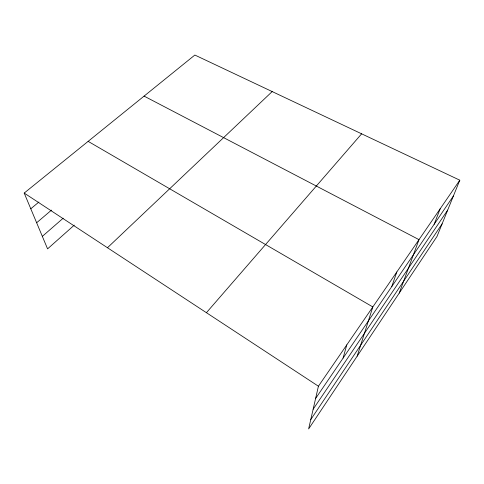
<?xml version="1.0" encoding="UTF-8"?>
<svg xmlns="http://www.w3.org/2000/svg" width="484" height="484" viewBox="0 0 484 484"><rect width="100%" height="100%" fill="white"/><g stroke="black" fill="none" stroke-linecap="round" stroke-linejoin="round"><path stroke-width="0.73" d="M459.8 180.193L318.418 386.22L308.623 428.951L436.998 236.47L459.8 180.193L194.852 55.049L24.2 193.074L47.577 248.867L74.276 225.139M343.071 358.118L346.78 344.886M357.174 356.151L372.825 306.935L88.136 141.358M391.744 286.607L396.819 271.972M399.209 293.123L419.005 239.647L144.081 96.11M434.124 224.328L440.168 208.81M310.776 419.567L442.116 223.838M313.142 409.228L447.682 210.104M315.61 398.477L453.387 196.02M206.426 312.7L361.627 133.826M107.466 247.735L272.177 91.573M42.338 236.361L63.174 218.223M36.639 222.749L51.492 210.117M30.782 208.786L38.901 202.04M24.2 193.074L318.418 386.22"/></g></svg>
